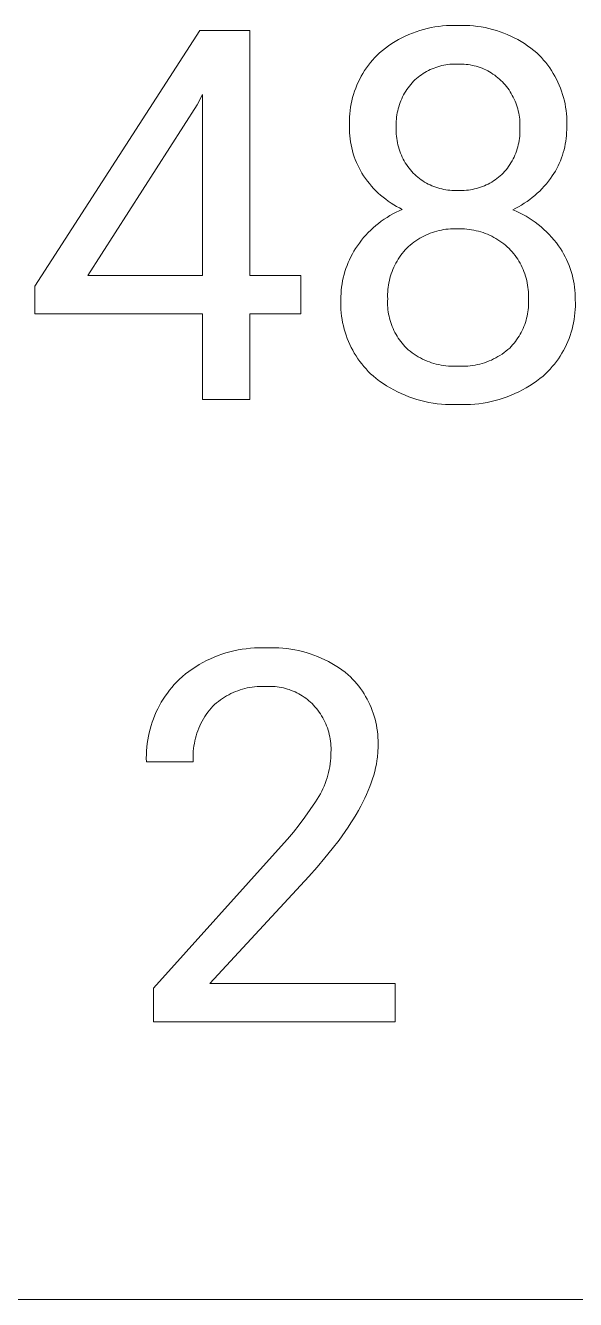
# Model space of a CAD drawing. Header units: millimetres. Extents: x -665 to 1920, y -373 to 1434.
# Drawn here: x 1392.7 to 1429.2, y -228.4 to -143.8 of the extents above; entities that cross this region are included whole.
import ezdxf

# ---------------------------------------------------------------- set-up
doc = ezdxf.new("R2010")
doc.units = ezdxf.units.MM
doc.header["$MEASUREMENT"] = 0
doc.layers.add('Domyślny', color=7, linetype='Continuous', true_color=0x000000)

msp = doc.modelspace()

# ---------------------------------------------------------------- linework, layer by layer
at = {"layer": 'Domyślny', "color": 18, "lineweight": 15, "true_color": 0x000000}
for p, q in [((1419.866, -143.87), (1420.121, -143.833)), ((1420.121, -143.833), (1420.377, -143.805)), ((1420.377, -143.805), (1420.634, -143.786)), ((1420.634, -143.786), (1420.892, -143.775)), ((1420.892, -143.775), (1421.149, -143.774)), ((1421.149, -143.774), (1421.407, -143.782)), ((1421.407, -143.782), (1421.665, -143.774)), ((1421.665, -143.774), (1421.922, -143.776)), ((1421.922, -143.776), (1422.18, -143.786)), ((1422.18, -143.786), (1422.437, -143.805)), ((1422.437, -143.805), (1422.693, -143.833)), ((1422.693, -143.833), (1422.948, -143.871)), ((1393.288, -161.088), (1404.25, -144.116)), ((1404.25, -144.116), (1407.565, -144.116)), ((1407.565, -144.116), (1407.565, -160.381)), ((1417.444, -144.712), (1417.671, -144.59)), ((1417.671, -144.59), (1417.902, -144.477)), ((1417.902, -144.477), (1418.137, -144.371)), ((1418.137, -144.371), (1418.376, -144.274)), ((1418.376, -144.274), (1418.618, -144.185)), ((1418.618, -144.185), (1418.863, -144.105)), ((1418.863, -144.105), (1419.11, -144.033)), ((1419.11, -144.033), (1419.36, -143.97)), ((1419.36, -143.97), (1419.612, -143.915)), ((1419.612, -143.915), (1419.866, -143.87)), ((1422.948, -143.871), (1423.201, -143.916)), ((1423.201, -143.916), (1423.453, -143.971)), ((1423.453, -143.971), (1423.703, -144.034)), ((1423.703, -144.034), (1423.951, -144.106)), ((1423.951, -144.106), (1424.195, -144.186)), ((1424.195, -144.186), (1424.437, -144.275)), ((1424.437, -144.275), (1424.676, -144.372)), ((1424.676, -144.372), (1424.911, -144.478)), ((1424.911, -144.478), (1425.143, -144.591)), ((1425.143, -144.591), (1425.37, -144.712)), ((1416.18, -145.599), (1416.377, -145.433)), ((1416.377, -145.433), (1416.58, -145.274)), ((1416.58, -145.274), (1416.789, -145.122)), ((1416.789, -145.122), (1417.002, -144.978)), ((1417.002, -144.978), (1417.221, -144.841)), ((1417.221, -144.841), (1417.444, -144.712)), ((1425.37, -144.712), (1425.593, -144.842)), ((1425.593, -144.842), (1425.811, -144.978)), ((1425.811, -144.978), (1426.025, -145.123)), ((1426.025, -145.123), (1426.233, -145.274)), ((1426.233, -145.274), (1426.436, -145.433)), ((1426.436, -145.433), (1426.634, -145.599)), ((1415.451, -146.411), (1415.586, -146.239)), ((1415.586, -146.239), (1415.726, -146.071)), ((1415.726, -146.071), (1415.872, -145.908)), ((1415.872, -145.908), (1416.023, -145.751)), ((1416.023, -145.751), (1416.18, -145.599)), ((1420.594, -146.388), (1420.46, -146.412)), ((1420.729, -146.368), (1420.594, -146.388)), ((1420.864, -146.353), (1420.729, -146.368)), ((1420.999, -146.343), (1420.864, -146.353)), ((1421.135, -146.337), (1420.999, -146.343)), ((1421.271, -146.336), (1421.135, -146.337)), ((1421.407, -146.339), (1421.271, -146.336)), ((1421.543, -146.337), (1421.407, -146.339)), ((1421.679, -146.339), (1421.543, -146.337)), ((1421.815, -146.346), (1421.679, -146.339)), ((1421.95, -146.358), (1421.815, -146.346)), ((1422.086, -146.374), (1421.95, -146.358)), ((1422.22, -146.395), (1422.086, -146.374)), ((1426.634, -145.599), (1426.791, -145.75)), ((1426.791, -145.75), (1426.943, -145.908)), ((1426.943, -145.908), (1427.089, -146.07)), ((1427.089, -146.07), (1427.23, -146.238)), ((1427.23, -146.238), (1427.364, -146.41)), ((1414.873, -147.337), (1414.976, -147.144)), ((1414.976, -147.144), (1415.085, -146.955)), ((1415.085, -146.955), (1415.201, -146.769)), ((1415.201, -146.769), (1415.323, -146.588)), ((1415.323, -146.588), (1415.451, -146.411)), ((1418.75, -147.206), (1418.645, -147.292)), ((1418.858, -147.123), (1418.75, -147.206)), ((1418.969, -147.044), (1418.858, -147.123)), ((1419.082, -146.968), (1418.969, -147.044)), ((1419.197, -146.897), (1419.082, -146.968)), ((1419.315, -146.83), (1419.197, -146.897)), ((1419.436, -146.766), (1419.315, -146.83)), ((1419.558, -146.707), (1419.436, -146.766)), ((1419.682, -146.652), (1419.558, -146.707)), ((1419.808, -146.601), (1419.682, -146.652)), ((1419.936, -146.554), (1419.808, -146.601)), ((1420.065, -146.512), (1419.936, -146.554)), ((1420.196, -146.474), (1420.065, -146.512)), ((1420.328, -146.441), (1420.196, -146.474)), ((1420.46, -146.412), (1420.328, -146.441)), ((1422.354, -146.421), (1422.22, -146.395)), ((1422.486, -146.451), (1422.354, -146.421)), ((1422.618, -146.486), (1422.486, -146.451)), ((1422.748, -146.526), (1422.618, -146.486)), ((1422.877, -146.57), (1422.748, -146.526)), ((1423.004, -146.618), (1422.877, -146.57)), ((1423.129, -146.671), (1423.004, -146.618)), ((1423.253, -146.728), (1423.129, -146.671)), ((1423.374, -146.789), (1423.253, -146.728)), ((1423.493, -146.855), (1423.374, -146.789)), ((1423.61, -146.924), (1423.493, -146.855)), ((1423.725, -146.998), (1423.61, -146.924)), ((1423.837, -147.076), (1423.725, -146.998)), ((1423.946, -147.157), (1423.837, -147.076)), ((1424.052, -147.242), (1423.946, -147.157)), ((1427.364, -146.41), (1427.493, -146.587)), ((1427.493, -146.587), (1427.615, -146.768)), ((1427.615, -146.768), (1427.731, -146.954)), ((1427.731, -146.954), (1427.84, -147.143)), ((1427.84, -147.143), (1427.943, -147.336)), ((1414.531, -148.141), (1414.606, -147.936)), ((1414.606, -147.936), (1414.688, -147.733)), ((1414.688, -147.733), (1414.777, -147.533)), ((1414.777, -147.533), (1414.873, -147.337)), ((1418.005, -148.024), (1417.928, -148.143)), ((1418.085, -147.909), (1418.005, -148.024)), ((1418.17, -147.796), (1418.085, -147.909)), ((1418.258, -147.686), (1418.17, -147.796)), ((1418.35, -147.579), (1418.258, -147.686)), ((1418.445, -147.476), (1418.35, -147.579)), ((1418.544, -147.382), (1418.445, -147.476)), ((1418.645, -147.292), (1418.544, -147.382)), ((1424.155, -147.331), (1424.052, -147.242)), ((1424.255, -147.423), (1424.155, -147.331)), ((1424.352, -147.519), (1424.255, -147.423)), ((1424.447, -147.621), (1424.352, -147.519)), ((1424.538, -147.726), (1424.447, -147.621)), ((1424.626, -147.834), (1424.538, -147.726)), ((1424.711, -147.944), (1424.626, -147.834)), ((1424.791, -148.058), (1424.711, -147.944)), ((1424.868, -148.174), (1424.791, -148.058)), ((1427.943, -147.336), (1428.039, -147.532)), ((1428.039, -147.532), (1428.128, -147.732)), ((1428.128, -147.732), (1428.21, -147.935)), ((1428.21, -147.935), (1428.285, -148.14)), ((1404.439, -148.369), (1404.069, -149.05)), ((1404.439, -160.381), (1404.439, -148.369)), ((1414.303, -148.984), (1414.349, -148.771)), ((1414.349, -148.771), (1414.403, -148.559)), ((1414.403, -148.559), (1414.463, -148.349)), ((1414.463, -148.349), (1414.531, -148.141)), ((1417.556, -148.9), (1417.509, -149.032)), ((1417.608, -148.768), (1417.556, -148.9)), ((1417.663, -148.639), (1417.608, -148.768)), ((1417.723, -148.512), (1417.663, -148.639)), ((1417.787, -148.386), (1417.723, -148.512)), ((1417.856, -148.263), (1417.787, -148.386)), ((1417.928, -148.143), (1417.856, -148.263)), ((1424.941, -148.293), (1424.868, -148.174)), ((1425.01, -148.414), (1424.941, -148.293)), ((1425.074, -148.538), (1425.01, -148.414)), ((1425.135, -148.663), (1425.074, -148.538)), ((1425.191, -148.791), (1425.135, -148.663)), ((1425.243, -148.92), (1425.191, -148.791)), ((1425.29, -149.051), (1425.243, -148.92)), ((1428.285, -148.14), (1428.353, -148.348)), ((1428.353, -148.348), (1428.414, -148.558)), ((1428.414, -148.558), (1428.467, -148.77)), ((1428.467, -148.77), (1428.513, -148.984)), ((1404.069, -149.05), (1396.819, -160.381)), ((1414.194, -149.851), (1414.21, -149.633)), ((1414.21, -149.633), (1414.234, -149.416)), ((1414.234, -149.416), (1414.265, -149.2)), ((1414.265, -149.2), (1414.303, -148.984)), ((1417.344, -149.716), (1417.325, -149.855)), ((1417.368, -149.577), (1417.344, -149.716)), ((1417.396, -149.439), (1417.368, -149.577)), ((1417.429, -149.302), (1417.396, -149.439)), ((1417.467, -149.167), (1417.429, -149.302)), ((1417.509, -149.032), (1417.467, -149.167)), ((1425.334, -149.183), (1425.29, -149.051)), ((1425.372, -149.317), (1425.334, -149.183)), ((1425.407, -149.452), (1425.372, -149.317)), ((1425.436, -149.588), (1425.407, -149.452)), ((1425.461, -149.725), (1425.436, -149.588)), ((1425.482, -149.863), (1425.461, -149.725)), ((1428.513, -148.984), (1428.551, -149.199)), ((1428.551, -149.199), (1428.582, -149.415)), ((1428.582, -149.415), (1428.605, -149.633)), ((1428.605, -149.633), (1428.621, -149.851)), ((1414.184, -150.288), (1414.185, -150.07)), ((1414.191, -150.507), (1414.184, -150.288)), ((1414.185, -150.07), (1414.194, -149.851)), ((1414.192, -150.708), (1414.191, -150.507)), ((1417.3, -150.136), (1417.295, -150.277)), ((1417.295, -150.277), (1417.295, -150.418)), ((1417.295, -150.418), (1417.3, -150.558)), ((1417.3, -150.558), (1417.296, -150.702)), ((1417.31, -149.996), (1417.3, -150.136)), ((1417.325, -149.855), (1417.31, -149.996)), ((1425.498, -150.002), (1425.482, -149.863)), ((1425.509, -150.141), (1425.498, -150.002)), ((1425.515, -150.28), (1425.509, -150.141)), ((1425.514, -150.558), (1425.517, -150.419)), ((1425.518, -150.702), (1425.514, -150.558)), ((1425.517, -150.419), (1425.515, -150.28)), ((1428.621, -149.851), (1428.629, -150.069)), ((1428.63, -150.288), (1428.623, -150.507)), ((1428.623, -150.507), (1428.623, -150.698)), ((1428.629, -150.069), (1428.63, -150.288)), ((1414.2, -150.91), (1414.192, -150.708)), ((1414.215, -151.111), (1414.2, -150.91)), ((1414.237, -151.311), (1414.215, -151.111)), ((1414.265, -151.511), (1414.237, -151.311)), ((1417.296, -150.702), (1417.297, -150.846)), ((1417.297, -150.846), (1417.304, -150.99)), ((1417.304, -150.99), (1417.315, -151.134)), ((1417.315, -151.134), (1417.331, -151.277)), ((1417.331, -151.277), (1417.353, -151.42)), ((1417.353, -151.42), (1417.379, -151.561)), ((1425.438, -151.559), (1425.464, -151.418)), ((1425.464, -151.418), (1425.484, -151.276)), ((1425.484, -151.276), (1425.5, -151.133)), ((1425.5, -151.133), (1425.511, -150.989)), ((1425.511, -150.989), (1425.517, -150.846)), ((1425.517, -150.846), (1425.518, -150.702)), ((1428.559, -151.462), (1428.527, -151.652)), ((1428.584, -151.272), (1428.559, -151.462)), ((1428.603, -151.082), (1428.584, -151.272)), ((1428.616, -150.89), (1428.603, -151.082)), ((1428.623, -150.698), (1428.616, -150.89)), ((1414.301, -151.71), (1414.265, -151.511)), ((1414.343, -151.907), (1414.301, -151.71)), ((1414.393, -152.102), (1414.343, -151.907)), ((1414.449, -152.296), (1414.393, -152.102)), ((1414.511, -152.488), (1414.449, -152.296)), ((1417.379, -151.561), (1417.41, -151.702)), ((1417.41, -151.702), (1417.446, -151.841)), ((1417.446, -151.841), (1417.487, -151.98)), ((1417.487, -151.98), (1417.533, -152.116)), ((1417.533, -152.116), (1417.583, -152.251)), ((1417.583, -152.251), (1417.638, -152.384)), ((1425.183, -152.382), (1425.237, -152.248)), ((1425.237, -152.248), (1425.287, -152.113)), ((1425.287, -152.113), (1425.332, -151.977)), ((1425.332, -151.977), (1425.372, -151.839)), ((1425.372, -151.839), (1425.407, -151.7)), ((1425.407, -151.7), (1425.438, -151.559)), ((1428.393, -152.211), (1428.336, -152.394)), ((1428.444, -152.026), (1428.393, -152.211)), ((1428.488, -151.84), (1428.444, -152.026)), ((1428.527, -151.652), (1428.488, -151.84)), ((1414.581, -152.677), (1414.511, -152.488)), ((1414.656, -152.864), (1414.581, -152.677)), ((1414.739, -153.048), (1414.656, -152.864)), ((1414.827, -153.229), (1414.739, -153.048)), ((1417.638, -152.384), (1417.698, -152.515)), ((1417.698, -152.515), (1417.762, -152.644)), ((1417.762, -152.644), (1417.83, -152.771)), ((1417.83, -152.771), (1417.903, -152.895)), ((1417.903, -152.895), (1417.981, -153.017)), ((1417.981, -153.017), (1418.062, -153.136)), ((1418.062, -153.136), (1418.148, -153.252)), ((1424.68, -153.25), (1424.765, -153.134)), ((1424.765, -153.134), (1424.845, -153.015)), ((1424.845, -153.015), (1424.921, -152.893)), ((1424.921, -152.893), (1424.993, -152.769)), ((1424.993, -152.769), (1425.061, -152.642)), ((1425.061, -152.642), (1425.124, -152.513)), ((1425.124, -152.513), (1425.183, -152.382)), ((1428.048, -153.105), (1427.961, -153.276)), ((1428.129, -152.931), (1428.048, -153.105)), ((1428.204, -152.754), (1428.129, -152.931)), ((1428.273, -152.575), (1428.204, -152.754)), ((1428.336, -152.394), (1428.273, -152.575)), ((1414.922, -153.407), (1414.827, -153.229)), ((1415.023, -153.582), (1414.922, -153.407)), ((1415.13, -153.753), (1415.023, -153.582)), ((1415.252, -153.931), (1415.13, -153.753)), ((1415.38, -154.105), (1415.252, -153.931)), ((1418.148, -153.252), (1418.237, -153.365)), ((1418.237, -153.365), (1418.33, -153.474)), ((1418.33, -153.474), (1418.428, -153.581)), ((1418.428, -153.581), (1418.526, -153.676)), ((1418.526, -153.676), (1418.628, -153.768)), ((1418.628, -153.768), (1418.733, -153.856)), ((1418.733, -153.856), (1418.841, -153.94)), ((1418.841, -153.94), (1418.951, -154.021)), ((1423.875, -154.021), (1423.987, -153.94)), ((1423.987, -153.94), (1424.095, -153.856)), ((1424.095, -153.856), (1424.201, -153.768)), ((1424.201, -153.768), (1424.304, -153.676)), ((1424.304, -153.676), (1424.403, -153.581)), ((1424.403, -153.581), (1424.5, -153.474)), ((1424.5, -153.474), (1424.592, -153.364)), ((1424.592, -153.364), (1424.68, -153.25)), ((1427.541, -153.948), (1427.409, -154.123)), ((1427.667, -153.77), (1427.541, -153.948)), ((1427.77, -153.609), (1427.667, -153.77)), ((1427.868, -153.444), (1427.77, -153.609)), ((1427.961, -153.276), (1427.868, -153.444)), ((1415.514, -154.274), (1415.38, -154.105)), ((1415.653, -154.439), (1415.514, -154.274)), ((1415.798, -154.598), (1415.653, -154.439)), ((1415.949, -154.753), (1415.798, -154.598)), ((1416.104, -154.903), (1415.949, -154.753)), ((1418.951, -154.021), (1419.065, -154.098)), ((1419.065, -154.098), (1419.181, -154.171)), ((1419.181, -154.171), (1419.3, -154.24)), ((1419.3, -154.24), (1419.42, -154.304)), ((1419.42, -154.304), (1419.543, -154.365)), ((1419.543, -154.365), (1419.668, -154.421)), ((1419.668, -154.421), (1419.795, -154.472)), ((1419.795, -154.472), (1419.924, -154.52)), ((1419.924, -154.52), (1420.054, -154.562)), ((1420.054, -154.562), (1420.186, -154.601)), ((1420.186, -154.601), (1420.319, -154.634)), ((1420.319, -154.634), (1420.453, -154.663)), ((1420.453, -154.663), (1420.587, -154.688)), ((1420.587, -154.688), (1420.723, -154.707)), ((1420.723, -154.707), (1420.859, -154.722)), ((1420.859, -154.722), (1420.996, -154.732)), ((1420.996, -154.732), (1421.133, -154.738)), ((1421.133, -154.738), (1421.27, -154.739)), ((1421.27, -154.739), (1421.407, -154.735)), ((1421.407, -154.735), (1421.545, -154.738)), ((1421.545, -154.738), (1421.682, -154.738)), ((1421.682, -154.738), (1421.82, -154.732)), ((1421.82, -154.732), (1421.957, -154.722)), ((1421.957, -154.722), (1422.094, -154.707)), ((1422.094, -154.707), (1422.23, -154.687)), ((1422.23, -154.687), (1422.366, -154.662)), ((1422.366, -154.662), (1422.5, -154.633)), ((1422.5, -154.633), (1422.634, -154.6)), ((1422.634, -154.6), (1422.766, -154.561)), ((1422.766, -154.561), (1422.897, -154.519)), ((1422.897, -154.519), (1423.026, -154.471)), ((1423.026, -154.471), (1423.154, -154.42)), ((1423.154, -154.42), (1423.279, -154.364)), ((1423.279, -154.364), (1423.403, -154.303)), ((1423.403, -154.303), (1423.525, -154.239)), ((1423.525, -154.239), (1423.644, -154.17)), ((1423.644, -154.17), (1423.761, -154.097)), ((1423.761, -154.097), (1423.875, -154.021)), ((1426.827, -154.772), (1426.668, -154.922)), ((1426.98, -154.617), (1426.827, -154.772)), ((1427.129, -154.457), (1426.98, -154.617)), ((1427.272, -154.292), (1427.129, -154.457)), ((1427.409, -154.123), (1427.272, -154.292)), ((1416.265, -155.047), (1416.104, -154.903)), ((1416.43, -155.186), (1416.265, -155.047)), ((1416.6, -155.319), (1416.43, -155.186)), ((1416.774, -155.447), (1416.6, -155.319)), ((1416.953, -155.568), (1416.774, -155.447)), ((1417.135, -155.684), (1416.953, -155.568)), ((1417.321, -155.793), (1417.135, -155.684)), ((1425.804, -155.586), (1425.619, -155.702)), ((1425.985, -155.465), (1425.804, -155.586)), ((1426.163, -155.338), (1425.985, -155.465)), ((1426.336, -155.205), (1426.163, -155.338)), ((1426.504, -155.066), (1426.336, -155.205)), ((1426.668, -154.922), (1426.504, -155.066)), ((1416.497, -156.646), (1416.689, -156.52)), ((1416.689, -156.52), (1416.884, -156.401)), ((1416.884, -156.401), (1417.084, -156.288)), ((1417.084, -156.288), (1417.287, -156.183)), ((1417.287, -156.183), (1417.494, -156.084)), ((1417.511, -155.895), (1417.321, -155.793)), ((1417.494, -156.084), (1417.704, -155.992)), ((1417.704, -155.992), (1417.511, -155.895)), ((1425.237, -155.913), (1425.041, -156.009)), ((1425.041, -156.009), (1425.266, -156.106)), ((1425.429, -155.81), (1425.237, -155.913)), ((1425.266, -156.106), (1425.488, -156.211)), ((1425.619, -155.702), (1425.429, -155.81)), ((1425.488, -156.211), (1425.705, -156.324)), ((1425.705, -156.324), (1425.919, -156.444)), ((1425.919, -156.444), (1426.129, -156.572)), ((1415.444, -157.528), (1415.607, -157.366)), ((1415.607, -157.366), (1415.775, -157.21)), ((1415.775, -157.21), (1415.948, -157.06)), ((1415.948, -157.06), (1416.126, -156.916)), ((1416.126, -156.916), (1416.309, -156.778)), ((1416.309, -156.778), (1416.497, -156.646)), ((1420.297, -157.362), (1420.146, -157.394)), ((1420.449, -157.335), (1420.297, -157.362)), ((1420.602, -157.313), (1420.449, -157.335)), ((1420.755, -157.296), (1420.602, -157.313)), ((1420.909, -157.285), (1420.755, -157.296)), ((1421.064, -157.279), (1420.909, -157.285)), ((1421.218, -157.279), (1421.064, -157.279)), ((1421.372, -157.283), (1421.218, -157.279)), ((1421.529, -157.28), (1421.372, -157.283)), ((1421.686, -157.282), (1421.529, -157.28)), ((1421.842, -157.289), (1421.686, -157.282)), ((1421.998, -157.301), (1421.842, -157.289)), ((1422.154, -157.319), (1421.998, -157.301)), ((1422.308, -157.342), (1422.154, -157.319)), ((1422.463, -157.37), (1422.308, -157.342)), ((1422.616, -157.403), (1422.463, -157.37)), ((1426.129, -156.572), (1426.334, -156.706)), ((1426.334, -156.706), (1426.534, -156.848)), ((1426.534, -156.848), (1426.729, -156.997)), ((1426.729, -156.997), (1426.919, -157.152)), ((1426.919, -157.152), (1427.103, -157.314)), ((1427.103, -157.314), (1427.281, -157.483)), ((1414.716, -158.411), (1414.85, -158.225)), ((1414.85, -158.225), (1414.99, -158.043)), ((1414.99, -158.043), (1415.135, -157.866)), ((1415.135, -157.866), (1415.287, -157.694)), ((1415.287, -157.694), (1415.444, -157.528)), ((1418.475, -158.165), (1418.353, -158.26)), ((1418.601, -158.075), (1418.475, -158.165)), ((1418.729, -157.99), (1418.601, -158.075)), ((1418.861, -157.909), (1418.729, -157.99)), ((1418.995, -157.832), (1418.861, -157.909)), ((1419.131, -157.76), (1418.995, -157.832)), ((1419.271, -157.693), (1419.131, -157.76)), ((1419.412, -157.631), (1419.271, -157.693)), ((1419.555, -157.573), (1419.412, -157.631)), ((1419.7, -157.521), (1419.555, -157.573)), ((1419.847, -157.473), (1419.7, -157.521)), ((1419.996, -157.431), (1419.847, -157.473)), ((1420.146, -157.394), (1419.996, -157.431)), ((1422.767, -157.441), (1422.616, -157.403)), ((1422.918, -157.484), (1422.767, -157.441)), ((1423.067, -157.532), (1422.918, -157.484)), ((1423.214, -157.585), (1423.067, -157.532)), ((1423.359, -157.644), (1423.214, -157.585)), ((1423.503, -157.706), (1423.359, -157.644)), ((1423.644, -157.774), (1423.503, -157.706)), ((1423.783, -157.847), (1423.644, -157.774)), ((1423.919, -157.924), (1423.783, -157.847)), ((1424.053, -158.005), (1423.919, -157.924)), ((1424.184, -158.091), (1424.053, -158.005)), ((1424.312, -158.181), (1424.184, -158.091)), ((1424.436, -158.276), (1424.312, -158.181)), ((1427.281, -157.483), (1427.454, -157.657)), ((1427.454, -157.657), (1427.62, -157.837)), ((1427.62, -157.837), (1427.78, -158.023)), ((1427.78, -158.023), (1427.934, -158.215)), ((1427.934, -158.215), (1428.08, -158.411)), ((1414.286, -159.138), (1414.384, -158.951)), ((1414.384, -158.951), (1414.489, -158.768)), ((1414.489, -158.768), (1414.6, -158.588)), ((1414.6, -158.588), (1414.716, -158.411)), ((1417.609, -159.038), (1417.521, -159.164)), ((1417.702, -158.915), (1417.609, -159.038)), ((1417.8, -158.796), (1417.702, -158.915)), ((1417.901, -158.679), (1417.8, -158.796)), ((1418.006, -158.566), (1417.901, -158.679)), ((1418.118, -158.46), (1418.006, -158.566)), ((1418.233, -158.358), (1418.118, -158.46)), ((1418.353, -158.26), (1418.233, -158.358)), ((1424.558, -158.374), (1424.436, -158.276)), ((1424.676, -158.477), (1424.558, -158.374)), ((1424.791, -158.584), (1424.676, -158.477)), ((1424.897, -158.695), (1424.791, -158.584)), ((1424.999, -158.81), (1424.897, -158.695)), ((1425.097, -158.929), (1424.999, -158.81)), ((1425.191, -159.051), (1425.097, -158.929)), ((1425.281, -159.175), (1425.191, -159.051)), ((1428.08, -158.411), (1428.199, -158.587)), ((1428.199, -158.587), (1428.312, -158.766)), ((1428.312, -158.766), (1428.418, -158.949)), ((1428.418, -158.949), (1428.518, -159.136)), ((1413.893, -160.118), (1413.959, -159.917)), ((1413.959, -159.917), (1414.031, -159.718)), ((1414.031, -159.718), (1414.109, -159.522)), ((1414.109, -159.522), (1414.194, -159.329)), ((1414.194, -159.329), (1414.286, -159.138)), ((1417.142, -159.835), (1417.081, -159.976)), ((1417.209, -159.696), (1417.142, -159.835)), ((1417.28, -159.559), (1417.209, -159.696)), ((1417.356, -159.425), (1417.28, -159.559)), ((1417.436, -159.293), (1417.356, -159.425)), ((1417.521, -159.164), (1417.436, -159.293)), ((1425.366, -159.303), (1425.281, -159.175)), ((1425.447, -159.434), (1425.366, -159.303)), ((1425.524, -159.567), (1425.447, -159.434)), ((1425.596, -159.703), (1425.524, -159.567)), ((1425.663, -159.842), (1425.596, -159.703)), ((1425.726, -159.982), (1425.663, -159.842)), ((1428.518, -159.136), (1428.611, -159.326)), ((1428.611, -159.326), (1428.698, -159.519)), ((1428.698, -159.519), (1428.778, -159.715)), ((1428.778, -159.715), (1428.851, -159.914)), ((1428.851, -159.914), (1428.917, -160.115)), ((1396.819, -160.381), (1404.439, -160.381)), ((1407.565, -160.381), (1410.966, -160.381)), ((1410.966, -160.381), (1410.966, -162.922)), ((1413.702, -160.941), (1413.74, -160.733)), ((1413.74, -160.733), (1413.784, -160.526)), ((1413.784, -160.526), (1413.835, -160.321)), ((1413.835, -160.321), (1413.893, -160.118)), ((1416.845, -160.709), (1416.813, -160.86)), ((1416.882, -160.559), (1416.845, -160.709)), ((1416.924, -160.411), (1416.882, -160.559)), ((1416.972, -160.264), (1416.924, -160.411)), ((1417.024, -160.119), (1416.972, -160.264)), ((1417.081, -159.976), (1417.024, -160.119)), ((1425.783, -160.125), (1425.726, -159.982)), ((1425.836, -160.269), (1425.783, -160.125)), ((1425.884, -160.415), (1425.836, -160.269)), ((1425.927, -160.563), (1425.884, -160.415)), ((1425.965, -160.712), (1425.927, -160.563)), ((1425.998, -160.862), (1425.965, -160.712)), ((1428.917, -160.115), (1428.977, -160.318)), ((1428.977, -160.318), (1429.029, -160.524)), ((1429.029, -160.524), (1429.074, -160.731)), ((1429.074, -160.731), (1429.111, -160.939)), ((1393.288, -162.922), (1393.288, -161.088)), ((1413.624, -161.782), (1413.633, -161.571)), ((1413.633, -161.571), (1413.649, -161.36)), ((1413.649, -161.36), (1413.672, -161.15)), ((1413.672, -161.15), (1413.702, -160.941)), ((1416.735, -161.471), (1416.729, -161.625)), ((1416.747, -161.317), (1416.735, -161.471)), ((1416.764, -161.164), (1416.747, -161.317)), ((1416.786, -161.011), (1416.764, -161.164)), ((1416.813, -160.86), (1416.786, -161.011)), ((1426.026, -161.014), (1425.998, -160.862)), ((1426.048, -161.166), (1426.026, -161.014)), ((1426.065, -161.319), (1426.048, -161.166)), ((1426.078, -161.472), (1426.065, -161.319)), ((1426.084, -161.626), (1426.078, -161.472)), ((1429.111, -160.939), (1429.142, -161.148)), ((1429.142, -161.148), (1429.165, -161.359)), ((1429.165, -161.359), (1429.181, -161.57)), ((1429.181, -161.57), (1429.19, -161.782)), ((1413.617, -162.211), (1413.623, -161.993)), ((1413.619, -162.429), (1413.617, -162.211)), ((1413.629, -162.647), (1413.619, -162.429)), ((1413.623, -161.993), (1413.624, -161.782)), ((1416.726, -162.077), (1416.725, -162.222)), ((1416.725, -162.222), (1416.729, -162.366)), ((1416.731, -161.933), (1416.726, -162.077)), ((1416.729, -161.625), (1416.727, -161.779)), ((1416.727, -161.779), (1416.731, -161.933)), ((1416.729, -162.366), (1416.738, -162.51)), ((1426.075, -162.508), (1426.084, -162.365)), ((1426.083, -161.933), (1426.086, -161.779)), ((1426.088, -162.077), (1426.083, -161.933)), ((1426.086, -161.779), (1426.084, -161.626)), ((1426.084, -162.365), (1426.089, -162.221)), ((1426.089, -162.221), (1426.088, -162.077)), ((1429.196, -162.43), (1429.187, -162.648)), ((1429.19, -161.782), (1429.191, -161.993)), ((1429.191, -161.993), (1429.197, -162.212)), ((1429.197, -162.212), (1429.196, -162.43)), ((1404.439, -162.922), (1393.288, -162.922)), ((1404.439, -168.605), (1404.439, -162.922)), ((1410.966, -162.922), (1407.565, -162.922)), ((1407.565, -162.922), (1407.565, -168.605)), ((1413.646, -162.865), (1413.629, -162.647)), ((1413.67, -163.081), (1413.646, -162.865)), ((1413.701, -163.297), (1413.67, -163.081)), ((1413.74, -163.512), (1413.701, -163.297)), ((1416.738, -162.51), (1416.752, -162.653)), ((1416.752, -162.653), (1416.771, -162.796)), ((1416.771, -162.796), (1416.794, -162.939)), ((1416.794, -162.939), (1416.823, -163.08)), ((1416.823, -163.08), (1416.855, -163.221)), ((1416.855, -163.221), (1416.893, -163.36)), ((1425.92, -163.357), (1425.958, -163.218)), ((1425.958, -163.218), (1425.991, -163.078)), ((1425.991, -163.078), (1426.019, -162.936)), ((1426.019, -162.936), (1426.042, -162.794)), ((1426.042, -162.794), (1426.061, -162.652)), ((1426.061, -162.652), (1426.075, -162.508)), ((1429.116, -163.3), (1429.077, -163.515)), ((1429.147, -163.083), (1429.116, -163.3)), ((1429.171, -162.866), (1429.147, -163.083)), ((1429.187, -162.648), (1429.171, -162.866)), ((1413.786, -163.725), (1413.74, -163.512)), ((1413.839, -163.936), (1413.786, -163.725)), ((1413.9, -164.146), (1413.839, -163.936)), ((1413.967, -164.353), (1413.9, -164.146)), ((1416.893, -163.36), (1416.935, -163.498)), ((1416.935, -163.498), (1416.982, -163.634)), ((1416.982, -163.634), (1417.034, -163.769)), ((1417.034, -163.769), (1417.09, -163.902)), ((1417.09, -163.902), (1417.15, -164.033)), ((1417.15, -164.033), (1417.215, -164.162)), ((1417.215, -164.162), (1417.284, -164.289)), ((1425.53, -164.283), (1425.599, -164.157)), ((1425.599, -164.157), (1425.663, -164.028)), ((1425.663, -164.028), (1425.724, -163.897)), ((1425.724, -163.897), (1425.779, -163.765)), ((1425.779, -163.765), (1425.831, -163.63)), ((1425.831, -163.63), (1425.878, -163.494)), ((1425.878, -163.494), (1425.92, -163.357)), ((1428.918, -164.15), (1428.851, -164.358)), ((1428.978, -163.94), (1428.918, -164.15)), ((1429.031, -163.728), (1428.978, -163.94)), ((1429.077, -163.515), (1429.031, -163.728)), ((1414.042, -164.558), (1413.967, -164.353)), ((1414.123, -164.76), (1414.042, -164.558)), ((1414.212, -164.96), (1414.123, -164.76)), ((1414.307, -165.156), (1414.212, -164.96)), ((1417.284, -164.289), (1417.357, -164.413)), ((1417.357, -164.413), (1417.434, -164.535)), ((1417.434, -164.535), (1417.516, -164.654)), ((1417.516, -164.654), (1417.601, -164.77)), ((1417.601, -164.77), (1417.69, -164.884)), ((1417.69, -164.884), (1417.783, -164.994)), ((1417.783, -164.994), (1417.88, -165.101)), ((1424.934, -165.093), (1425.031, -164.986)), ((1425.031, -164.986), (1425.123, -164.876)), ((1425.123, -164.876), (1425.212, -164.763)), ((1425.212, -164.763), (1425.298, -164.647)), ((1425.298, -164.647), (1425.379, -164.528)), ((1425.379, -164.528), (1425.456, -164.407)), ((1425.456, -164.407), (1425.53, -164.283)), ((1428.606, -164.966), (1428.511, -165.162)), ((1428.695, -164.766), (1428.606, -164.966)), ((1428.776, -164.563), (1428.695, -164.766)), ((1428.851, -164.358), (1428.776, -164.563)), ((1414.408, -165.349), (1414.307, -165.156)), ((1414.516, -165.538), (1414.408, -165.349)), ((1414.631, -165.724), (1414.516, -165.538)), ((1414.751, -165.906), (1414.631, -165.724)), ((1417.88, -165.101), (1417.98, -165.205)), ((1417.98, -165.205), (1418.102, -165.311)), ((1418.102, -165.311), (1418.228, -165.413)), ((1418.228, -165.413), (1418.358, -165.51)), ((1418.358, -165.51), (1418.491, -165.603)), ((1418.491, -165.603), (1418.627, -165.691)), ((1418.627, -165.691), (1418.765, -165.775)), ((1418.765, -165.775), (1418.907, -165.853)), ((1418.907, -165.853), (1419.051, -165.927)), ((1423.765, -165.924), (1423.909, -165.85)), ((1423.909, -165.85), (1424.05, -165.77)), ((1424.05, -165.77), (1424.189, -165.686)), ((1424.189, -165.686), (1424.324, -165.597)), ((1424.324, -165.597), (1424.457, -165.504)), ((1424.457, -165.504), (1424.586, -165.406)), ((1424.586, -165.406), (1424.712, -165.303)), ((1424.712, -165.303), (1424.834, -165.197)), ((1424.834, -165.197), (1424.934, -165.093)), ((1428.186, -165.731), (1428.066, -165.913)), ((1428.301, -165.545), (1428.186, -165.731)), ((1428.409, -165.356), (1428.301, -165.545)), ((1428.511, -165.162), (1428.409, -165.356)), ((1414.878, -166.083), (1414.751, -165.906)), ((1415.011, -166.256), (1414.878, -166.083)), ((1415.149, -166.424), (1415.011, -166.256)), ((1415.294, -166.588), (1415.149, -166.424)), ((1415.443, -166.746), (1415.294, -166.588)), ((1419.051, -165.927), (1419.198, -165.996)), ((1419.198, -165.996), (1419.347, -166.06)), ((1419.347, -166.06), (1419.498, -166.118)), ((1419.498, -166.118), (1419.651, -166.172)), ((1419.651, -166.172), (1419.805, -166.22)), ((1419.805, -166.22), (1419.962, -166.263)), ((1419.962, -166.263), (1420.119, -166.3)), ((1420.119, -166.3), (1420.278, -166.332)), ((1420.278, -166.332), (1420.438, -166.359)), ((1420.438, -166.359), (1420.598, -166.38)), ((1420.598, -166.38), (1420.76, -166.395)), ((1420.76, -166.395), (1420.921, -166.405)), ((1420.921, -166.405), (1421.083, -166.41)), ((1421.083, -166.41), (1421.245, -166.409)), ((1421.245, -166.409), (1421.407, -166.402)), ((1421.407, -166.402), (1421.569, -166.409)), ((1421.569, -166.409), (1421.731, -166.41)), ((1421.731, -166.41), (1421.893, -166.406)), ((1421.893, -166.406), (1422.055, -166.395)), ((1422.055, -166.395), (1422.217, -166.38)), ((1422.217, -166.38), (1422.377, -166.359)), ((1422.377, -166.359), (1422.537, -166.332)), ((1422.537, -166.332), (1422.696, -166.3)), ((1422.696, -166.3), (1422.854, -166.262)), ((1422.854, -166.262), (1423.01, -166.219)), ((1423.01, -166.219), (1423.165, -166.17)), ((1423.165, -166.17), (1423.318, -166.117)), ((1423.318, -166.117), (1423.469, -166.057)), ((1423.469, -166.057), (1423.618, -165.993)), ((1423.618, -165.993), (1423.765, -165.924)), ((1427.522, -166.596), (1427.372, -166.755)), ((1427.666, -166.433), (1427.522, -166.596)), ((1427.805, -166.264), (1427.666, -166.433)), ((1427.938, -166.091), (1427.805, -166.264)), ((1428.066, -165.913), (1427.938, -166.091)), ((1415.598, -166.9), (1415.443, -166.746)), ((1415.758, -167.048), (1415.598, -166.9)), ((1415.974, -167.222), (1415.758, -167.048)), ((1416.195, -167.389), (1415.974, -167.222)), ((1416.422, -167.549), (1416.195, -167.389)), ((1426.618, -167.396), (1426.391, -167.555)), ((1426.84, -167.23), (1426.618, -167.396)), ((1427.056, -167.057), (1426.84, -167.23)), ((1427.216, -166.908), (1427.056, -167.057)), ((1427.372, -166.755), (1427.216, -166.908)), ((1416.654, -167.701), (1416.422, -167.549)), ((1416.891, -167.844), (1416.654, -167.701)), ((1417.133, -167.98), (1416.891, -167.844)), ((1417.379, -168.107), (1417.133, -167.98)), ((1417.63, -168.226), (1417.379, -168.107)), ((1417.884, -168.336), (1417.63, -168.226)), ((1418.142, -168.437), (1417.884, -168.336)), ((1424.928, -168.337), (1424.67, -168.438)), ((1425.182, -168.227), (1424.928, -168.337)), ((1425.433, -168.109), (1425.182, -168.227)), ((1425.679, -167.983), (1425.433, -168.109)), ((1425.921, -167.848), (1425.679, -167.983)), ((1426.158, -167.705), (1425.921, -167.848)), ((1426.391, -167.555), (1426.158, -167.705)), ((1407.565, -168.605), (1404.439, -168.605)), ((1418.403, -168.53), (1418.142, -168.437)), ((1418.668, -168.614), (1418.403, -168.53)), ((1418.935, -168.688), (1418.668, -168.614)), ((1419.204, -168.754), (1418.935, -168.688)), ((1419.475, -168.81), (1419.204, -168.754)), ((1419.749, -168.857), (1419.475, -168.81)), ((1420.023, -168.895), (1419.749, -168.857)), ((1420.299, -168.923), (1420.023, -168.895)), ((1420.576, -168.942), (1420.299, -168.923)), ((1420.853, -168.952), (1420.576, -168.942)), ((1421.13, -168.952), (1420.853, -168.952)), ((1421.407, -168.942), (1421.13, -168.952)), ((1421.684, -168.951), (1421.407, -168.942)), ((1421.961, -168.951), (1421.684, -168.951)), ((1422.238, -168.941), (1421.961, -168.951)), ((1422.514, -168.922), (1422.238, -168.941)), ((1422.789, -168.894), (1422.514, -168.922)), ((1423.064, -168.856), (1422.789, -168.894)), ((1423.337, -168.809), (1423.064, -168.856)), ((1423.608, -168.753), (1423.337, -168.809)), ((1423.877, -168.688), (1423.608, -168.753)), ((1424.144, -168.613), (1423.877, -168.688)), ((1424.408, -168.53), (1424.144, -168.613)), ((1424.67, -168.438), (1424.408, -168.53)), ((1406.252, -185.374), (1406.519, -185.308)), ((1406.519, -185.308), (1406.79, -185.251)), ((1406.79, -185.251), (1407.061, -185.204)), ((1407.061, -185.204), (1407.335, -185.166)), ((1407.335, -185.166), (1407.609, -185.138)), ((1407.609, -185.138), (1407.885, -185.119)), ((1407.885, -185.119), (1408.16, -185.11)), ((1408.16, -185.11), (1408.436, -185.11)), ((1408.436, -185.11), (1408.712, -185.119)), ((1408.712, -185.119), (1408.976, -185.109)), ((1408.976, -185.109), (1409.241, -185.109)), ((1409.241, -185.109), (1409.505, -185.117)), ((1409.505, -185.117), (1409.769, -185.134)), ((1409.769, -185.134), (1410.033, -185.159)), ((1410.033, -185.159), (1410.295, -185.194)), ((1410.295, -185.194), (1410.556, -185.238)), ((1410.556, -185.238), (1410.815, -185.291)), ((1410.815, -185.291), (1411.072, -185.352)), ((1404.221, -186.221), (1404.461, -186.085)), ((1404.461, -186.085), (1404.705, -185.957)), ((1404.705, -185.957), (1404.954, -185.838)), ((1404.954, -185.838), (1405.207, -185.728)), ((1405.207, -185.728), (1405.463, -185.626)), ((1405.463, -185.626), (1405.723, -185.533)), ((1405.723, -185.533), (1405.986, -185.449)), ((1405.986, -185.449), (1406.252, -185.374)), ((1411.072, -185.352), (1411.327, -185.422)), ((1411.327, -185.422), (1411.58, -185.501)), ((1411.58, -185.501), (1411.83, -185.588)), ((1411.83, -185.588), (1412.076, -185.683)), ((1412.076, -185.683), (1412.32, -185.787)), ((1412.32, -185.787), (1412.559, -185.899)), ((1412.559, -185.899), (1412.795, -186.02)), ((1412.795, -186.02), (1413.026, -186.148)), ((1413.026, -186.148), (1413.253, -186.284)), ((1403.098, -187.021), (1403.311, -186.846)), ((1403.311, -186.846), (1403.531, -186.678)), ((1403.531, -186.678), (1403.755, -186.518)), ((1403.755, -186.518), (1403.985, -186.366)), ((1403.985, -186.366), (1404.221, -186.221)), ((1413.253, -186.284), (1413.475, -186.427)), ((1413.475, -186.427), (1413.693, -186.578)), ((1413.693, -186.578), (1413.905, -186.736)), ((1413.905, -186.736), (1414.111, -186.902)), ((1414.111, -186.902), (1414.26, -187.043)), ((1402.242, -187.924), (1402.395, -187.736)), ((1402.395, -187.736), (1402.555, -187.553)), ((1402.555, -187.553), (1402.72, -187.375)), ((1402.72, -187.375), (1402.891, -187.203)), ((1402.891, -187.203), (1403.098, -187.021)), ((1407.247, -187.813), (1407.089, -187.856)), ((1407.407, -187.776), (1407.247, -187.813)), ((1407.568, -187.744), (1407.407, -187.776)), ((1407.73, -187.718), (1407.568, -187.744)), ((1407.893, -187.697), (1407.73, -187.718)), ((1408.056, -187.682), (1407.893, -187.697)), ((1408.22, -187.672), (1408.056, -187.682)), ((1408.384, -187.668), (1408.22, -187.672)), ((1408.548, -187.67), (1408.384, -187.668)), ((1408.712, -187.677), (1408.548, -187.67)), ((1408.849, -187.673), (1408.712, -187.677)), ((1408.986, -187.673), (1408.849, -187.673)), ((1409.124, -187.678), (1408.986, -187.673)), ((1409.26, -187.688), (1409.124, -187.678)), ((1409.397, -187.703), (1409.26, -187.688)), ((1409.533, -187.722), (1409.397, -187.703)), ((1409.668, -187.746), (1409.533, -187.722)), ((1409.802, -187.774), (1409.668, -187.746)), ((1409.935, -187.807), (1409.802, -187.774)), ((1410.067, -187.845), (1409.935, -187.807)), ((1410.198, -187.887), (1410.067, -187.845)), ((1414.26, -187.043), (1414.404, -187.189)), ((1414.404, -187.189), (1414.544, -187.34)), ((1414.544, -187.34), (1414.678, -187.496)), ((1414.678, -187.496), (1414.807, -187.656)), ((1414.807, -187.656), (1414.93, -187.82)), ((1414.93, -187.82), (1415.048, -187.988)), ((1401.696, -188.725), (1401.822, -188.518)), ((1401.822, -188.518), (1401.955, -188.315)), ((1401.955, -188.315), (1402.096, -188.117)), ((1402.096, -188.117), (1402.242, -187.924)), ((1405.487, -188.666), (1405.359, -188.768)), ((1405.619, -188.568), (1405.487, -188.666)), ((1405.754, -188.475), (1405.619, -188.568)), ((1405.892, -188.386), (1405.754, -188.475)), ((1406.033, -188.302), (1405.892, -188.386)), ((1406.177, -188.223), (1406.033, -188.302)), ((1406.323, -188.149), (1406.177, -188.223)), ((1406.472, -188.08), (1406.323, -188.149)), ((1406.623, -188.016), (1406.472, -188.08)), ((1406.776, -187.957), (1406.623, -188.016)), ((1406.932, -187.904), (1406.776, -187.957)), ((1407.089, -187.856), (1406.932, -187.904)), ((1410.327, -187.933), (1410.198, -187.887)), ((1410.454, -187.984), (1410.327, -187.933)), ((1410.58, -188.039), (1410.454, -187.984)), ((1410.704, -188.098), (1410.58, -188.039)), ((1410.825, -188.162), (1410.704, -188.098)), ((1410.945, -188.229), (1410.825, -188.162)), ((1411.062, -188.301), (1410.945, -188.229)), ((1411.176, -188.377), (1411.062, -188.301)), ((1411.288, -188.456), (1411.176, -188.377)), ((1411.397, -188.539), (1411.288, -188.456)), ((1411.503, -188.626), (1411.397, -188.539)), ((1411.607, -188.717), (1411.503, -188.626)), ((1415.048, -187.988), (1415.16, -188.16)), ((1415.16, -188.16), (1415.267, -188.336)), ((1415.267, -188.336), (1415.367, -188.515)), ((1415.367, -188.515), (1415.461, -188.698)), ((1415.461, -188.698), (1415.549, -188.883)), ((1401.261, -189.592), (1401.359, -189.37)), ((1401.359, -189.37), (1401.464, -189.151)), ((1401.464, -189.151), (1401.576, -188.936)), ((1401.576, -188.936), (1401.696, -188.725)), ((1404.682, -189.534), (1404.587, -189.68)), ((1404.783, -189.391), (1404.682, -189.534)), ((1404.888, -189.252), (1404.783, -189.391)), ((1404.998, -189.117), (1404.888, -189.252)), ((1405.113, -188.986), (1404.998, -189.117)), ((1405.234, -188.875), (1405.113, -188.986)), ((1405.359, -188.768), (1405.234, -188.875)), ((1411.707, -188.811), (1411.607, -188.717)), ((1411.803, -188.908), (1411.707, -188.811)), ((1411.903, -189.019), (1411.803, -188.908)), ((1411.999, -189.134), (1411.903, -189.019)), ((1412.091, -189.252), (1411.999, -189.134)), ((1412.179, -189.373), (1412.091, -189.252)), ((1412.263, -189.497), (1412.179, -189.373)), ((1412.342, -189.623), (1412.263, -189.497)), ((1415.549, -188.883), (1415.631, -189.072)), ((1415.631, -189.072), (1415.707, -189.263)), ((1415.707, -189.263), (1415.776, -189.456)), ((1415.776, -189.456), (1415.838, -189.652)), ((1400.947, -190.509), (1401.014, -190.276)), ((1401.014, -190.276), (1401.089, -190.045)), ((1401.089, -190.045), (1401.171, -189.817)), ((1401.171, -189.817), (1401.261, -189.592)), ((1404.256, -190.294), (1404.187, -190.454)), ((1404.331, -190.136), (1404.256, -190.294)), ((1404.411, -189.981), (1404.331, -190.136)), ((1404.496, -189.829), (1404.411, -189.981)), ((1404.587, -189.68), (1404.496, -189.829)), ((1412.417, -189.753), (1412.342, -189.623)), ((1412.488, -189.885), (1412.417, -189.753)), ((1412.554, -190.019), (1412.488, -189.885)), ((1412.615, -190.155), (1412.554, -190.019)), ((1412.672, -190.294), (1412.615, -190.155)), ((1412.724, -190.434), (1412.672, -190.294)), ((1415.838, -189.652), (1415.894, -189.85)), ((1415.894, -189.85), (1415.943, -190.049)), ((1415.943, -190.049), (1415.986, -190.25)), ((1415.986, -190.25), (1416.021, -190.452)), ((1400.758, -191.461), (1400.793, -191.22)), ((1400.793, -191.22), (1400.837, -190.982)), ((1400.837, -190.982), (1400.888, -190.745)), ((1400.888, -190.745), (1400.947, -190.509)), ((1403.967, -191.115), (1403.926, -191.285)), ((1404.013, -190.947), (1403.967, -191.115)), ((1404.065, -190.781), (1404.013, -190.947)), ((1404.124, -190.616), (1404.065, -190.781)), ((1404.187, -190.454), (1404.124, -190.616)), ((1412.771, -190.576), (1412.724, -190.434)), ((1412.813, -190.719), (1412.771, -190.576)), ((1412.85, -190.864), (1412.813, -190.719)), ((1412.882, -191.01), (1412.85, -190.864)), ((1412.91, -191.157), (1412.882, -191.01)), ((1412.932, -191.305), (1412.91, -191.157)), ((1416.021, -190.452), (1416.05, -190.656)), ((1416.05, -190.656), (1416.072, -190.86)), ((1416.072, -190.86), (1416.087, -191.065)), ((1416.087, -191.065), (1416.096, -191.27)), ((1400.701, -192.186), (1400.712, -191.944)), ((1400.712, -191.944), (1400.731, -191.702)), ((1400.731, -191.702), (1400.758, -191.461)), ((1403.821, -191.974), (1403.81, -192.148)), ((1403.839, -191.8), (1403.821, -191.974)), ((1403.862, -191.628), (1403.839, -191.8)), ((1403.891, -191.456), (1403.862, -191.628)), ((1403.926, -191.285), (1403.891, -191.456)), ((1412.949, -191.454), (1412.932, -191.305)), ((1412.961, -191.603), (1412.949, -191.454)), ((1412.967, -191.752), (1412.961, -191.603)), ((1412.962, -192.243), (1412.966, -192.051)), ((1412.966, -192.051), (1412.969, -191.902)), ((1412.969, -191.902), (1412.967, -191.752)), ((1416.081, -192.022), (1416.074, -192.137)), ((1416.087, -191.907), (1416.081, -192.022)), ((1416.09, -191.794), (1416.087, -191.907)), ((1416.091, -191.681), (1416.09, -191.794)), ((1416.097, -191.475), (1416.091, -191.681)), ((1416.096, -191.27), (1416.097, -191.475)), ((1400.699, -192.428), (1400.701, -192.186)), ((1400.704, -192.671), (1400.699, -192.428)), ((1403.813, -192.671), (1400.704, -192.671)), ((1403.81, -192.148), (1403.805, -192.322)), ((1403.805, -192.322), (1403.806, -192.497)), ((1403.806, -192.497), (1403.813, -192.671)), ((1412.884, -193.004), (1412.913, -192.815)), ((1412.913, -192.815), (1412.936, -192.625)), ((1412.936, -192.625), (1412.952, -192.434)), ((1412.952, -192.434), (1412.962, -192.243)), ((1415.979, -192.842), (1415.93, -193.082)), ((1416.02, -192.604), (1415.979, -192.842)), ((1416.036, -192.486), (1416.02, -192.604)), ((1416.051, -192.369), (1416.036, -192.486)), ((1416.063, -192.253), (1416.051, -192.369)), ((1416.074, -192.137), (1416.063, -192.253)), ((1412.647, -193.931), (1412.707, -193.749)), ((1412.707, -193.749), (1412.76, -193.565)), ((1412.76, -193.565), (1412.808, -193.38)), ((1412.808, -193.38), (1412.849, -193.193)), ((1412.849, -193.193), (1412.884, -193.004)), ((1415.804, -193.571), (1415.728, -193.82)), ((1415.871, -193.325), (1415.804, -193.571)), ((1415.93, -193.082), (1415.871, -193.325)), ((1412.349, -194.637), (1412.432, -194.464)), ((1412.432, -194.464), (1412.509, -194.289)), ((1412.509, -194.289), (1412.581, -194.111)), ((1412.581, -194.111), (1412.647, -193.931)), ((1415.444, -194.582), (1415.332, -194.842)), ((1415.548, -194.325), (1415.444, -194.582)), ((1415.642, -194.071), (1415.548, -194.325)), ((1415.728, -193.82), (1415.642, -194.071)), ((1411.592, -195.857), (1411.934, -195.337)), ((1411.934, -195.337), (1412.26, -194.807)), ((1412.26, -194.807), (1412.349, -194.637)), ((1415.08, -195.37), (1414.941, -195.637)), ((1415.211, -195.104), (1415.08, -195.37)), ((1415.332, -194.842), (1415.211, -195.104)), ((1411.234, -196.366), (1411.592, -195.857)), ((1414.635, -196.181), (1414.469, -196.457)), ((1414.792, -195.908), (1414.635, -196.181)), ((1414.941, -195.637), (1414.792, -195.908)), ((1410.472, -197.35), (1410.861, -196.864)), ((1410.861, -196.864), (1411.234, -196.366)), ((1414.109, -197.018), (1413.915, -197.302)), ((1414.293, -196.736), (1414.109, -197.018)), ((1414.469, -196.457), (1414.293, -196.736)), ((1409.651, -198.285), (1410.069, -197.824)), ((1410.069, -197.824), (1410.472, -197.35)), ((1413.501, -197.878), (1413.051, -198.465)), ((1413.915, -197.302), (1413.501, -197.878)), ((1401.178, -207.705), (1409.651, -198.285)), ((1413.051, -198.465), (1412.565, -199.063)), ((1412.043, -199.672), (1411.485, -200.292)), ((1412.565, -199.063), (1412.043, -199.672)), ((1411.485, -200.292), (1404.923, -207.404)), ((1401.178, -209.944), (1401.178, -207.705)), ((1404.923, -207.404), (1417.219, -207.404)), ((1417.219, -207.404), (1417.219, -209.944)), ((1417.219, -209.944), (1401.178, -209.944)), ((943.273, -228.394), (1920.475, -228.394))]:
    msp.add_line(p, q, dxfattribs=at)

doc.saveas('drawing.dxf')
